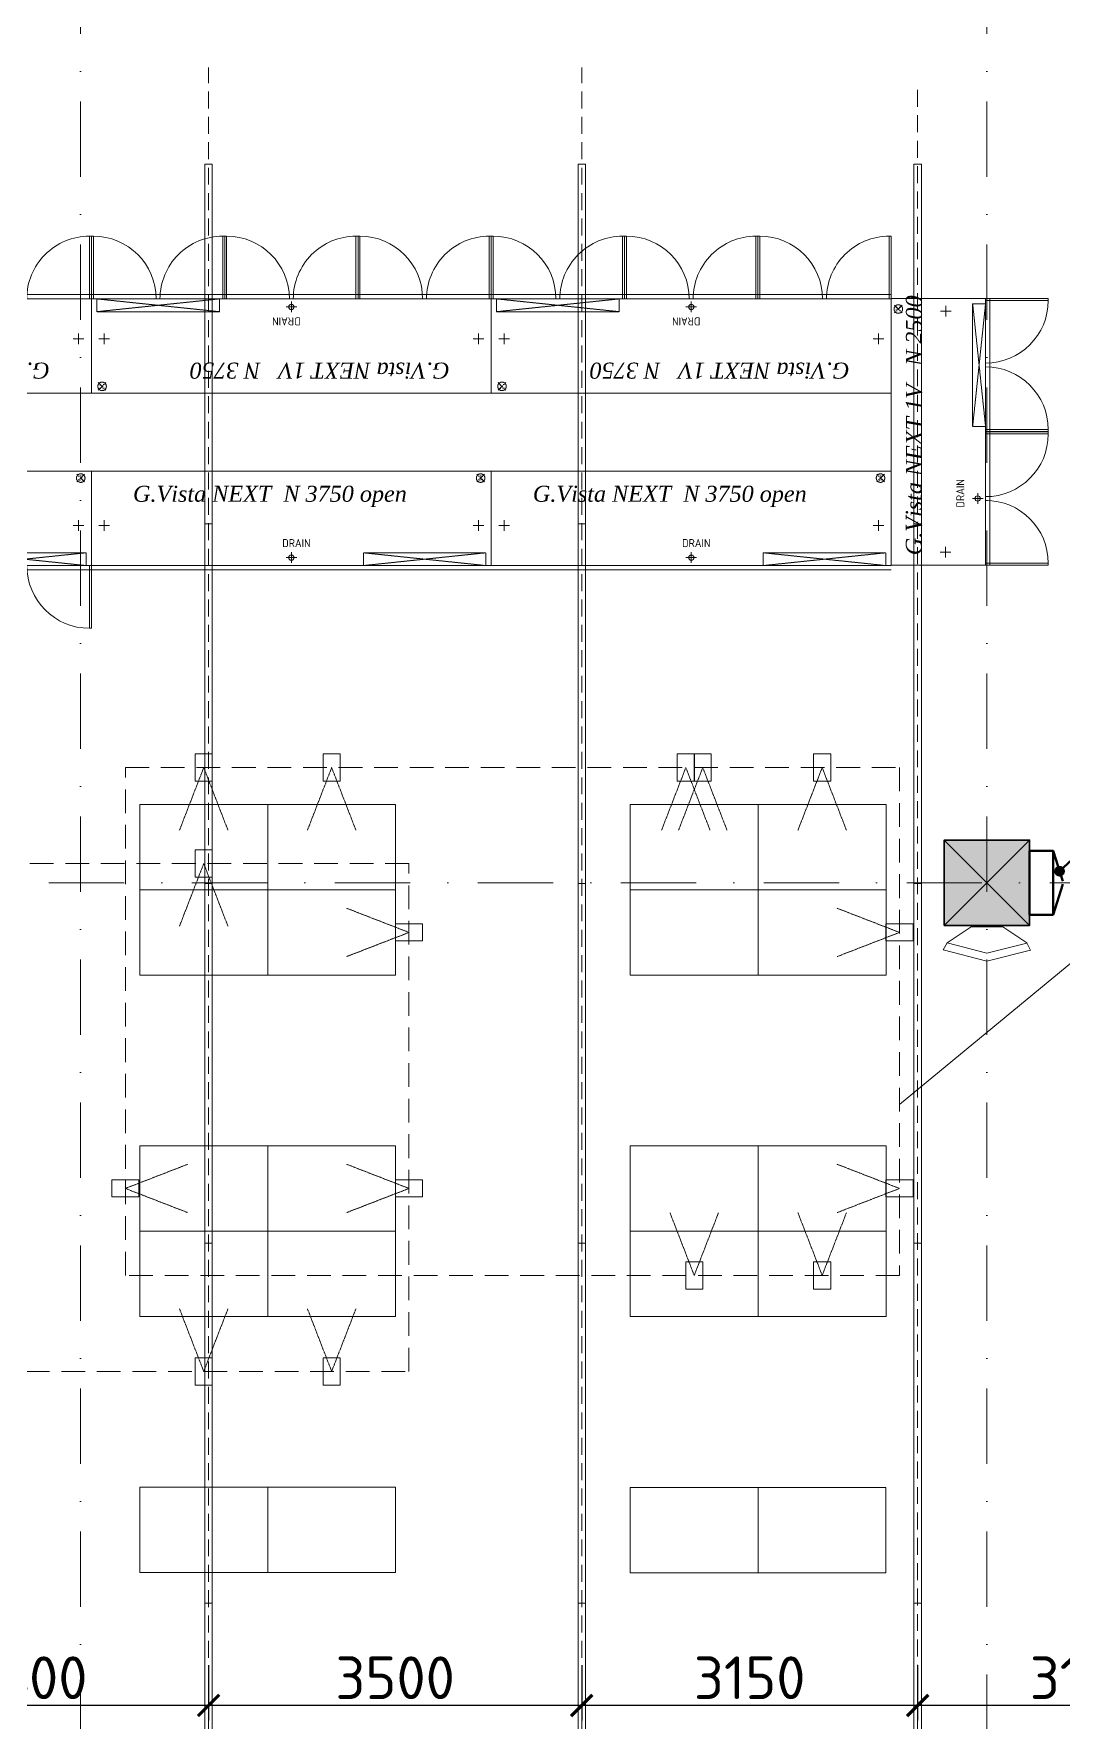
# Model space of a CAD drawing. Header units: millimetres. Extents: x -164867 to 807677, y -316775 to 513985.
# Drawn here: x 263599 to 273254, y 467094 to 482922 of the extents above; entities that cross this region are included whole.
import ezdxf
from ezdxf.enums import TextEntityAlignment as Align

# ---------------------------------------------------------------- set-up
doc = ezdxf.new("R2010")
doc.units = ezdxf.units.MM
for name, pattern in [('ACAD_ISO10W100', [18, 12, -3, 0, -3]), ('CENTER2', [28.575, 19.05, -3.175, 3.175, -3.175]), ('EVENDASH', [0.25, 0.125, -0.125]), ('HIDDEN2', [4.7625, 3.175, -1.5875]), ('TRATTEGGIATA2', [0.375, 0.25, -0.125]), ('А_Штрихпунктирная', [1340.555525, 705.555534, -352.777767, 0, -282.222223])]:
    doc.linetypes.add(name, pattern=pattern)
doc.layers.get('Defpoints').update_dxf_attribs({"color": 140})
for name, color, linetype, lineweight in [('00_asys', 7, 'CENTER2', 13), ('00_kolony', 7, 'Continuous', 35), ('Freon_Alta', 110, 'ACAD_ISO10W100', 13), ('INT_2_Sviesa_SAB_GENERALINIS SALES', 1, 'Continuous', 18), ('INT_2_Sviesa_SAB_PROZEKTORIAI', 1, 'Continuous', 18), ('Santechnika', 122, 'Continuous', 0), ('TECHNO', 7, 'Continuous', 15)]:
    doc.layers.add(name, color=color, linetype=linetype, lineweight=lineweight)
doc.layers.add('00_planas_hatch', color=7, linetype='Continuous', lineweight=0, true_color=0x3c3c3c)
doc.layers.add('ПК', color=7, linetype='Continuous', lineweight=50, true_color=0xde6902)
for name, color, linetype in [('Annotation', 5, 'Continuous'), ('GOP', 10, 'Continuous'), ('QUADRO_ELETTRICO', 8, 'Continuous'), ('SCARICHI', 3, 'Continuous')]:
    doc.layers.add(name, color=color, linetype=linetype)
doc.styles.add('ISOCPEUR', font='isocpeur.ttf')
doc.styles.get("Standard").update_dxf_attribs({"font": 'arial.ttf'})
doc.styles.add('style1', font='arial.ttf', dxfattribs={"height": 2.5})
doc.styles.add('TESTI15', font='romans.shx', dxfattribs={"width": 0.9, "height": 1.5})
doc.dimstyles.new('M50', dxfattribs={"dimtxt": 95, "dimasz": 80, "dimexe": 80, "dimexo": 0, "dimgap": 50, "dimtad": 1, "dimdec": 0, "dimzin": 0, "dimdsep": 46, "dimtxsty": 'Standard', "dimblk": 'OBLIQUE', "dimcen": 80, "dimdle": 80, "dimadec": 0, "dimazin": 0, "dimtfac": 1, "dimtdec": 0, "dimtofl": 0, "dimtmove": 2, "dimatfit": 3, "dimfxl": 1, "dimtolj": 1, "dimtzin": 0, "dimarcsym": 0})
doc.dimstyles.new('SAB_int_200', dxfattribs={"dimtxt": 400, "dimasz": 200, "dimexe": 140, "dimexo": 140, "dimgap": 60, "dimtad": 1, "dimdec": 1, "dimrnd": 5, "dimtxsty": 'ISOCPEUR', "dimblk": 'ARCHTICK', "dimcen": 20, "dimdle": 140, "dimadec": 0, "dimazin": 0, "dimtfac": 1, "dimtdec": 1, "dimtmove": 1, "dimatfit": 2, "dimfxl": 1, "dimtfill": 1, "dimarcsym": 0})

# ---------------------------------------------------------------- blocks, each defined once
blk = doc.blocks.new('A$C5CD444FE')
at = {"layer": 'Freon_Alta', "color": 6, "lineweight": 0, "ltscale": 0.05}
for p, q in [((-0.64, -0.54), (-1.36, -1.26)), ((-0.64, -1.26), (-1.36, -0.54))]:
    blk.add_line(p, q, dxfattribs=at)
at = {"layer": 'Freon_Alta', "color": 6, "lineweight": 0}
blk.add_circle((-1, -0.9), 0.4, dxfattribs=at)
at = {"layer": 'Freon_Alta', "color": 6, "lineweight": 0, "ltscale": 0.05}
blk.add_circle((-1, -0.9), 0.0075, dxfattribs=at)
at = {"layer": 'Freon_Alta', "color": 6, "lineweight": 0, "char_height": 0.2, "attachment_point": 1}
for s, insert, width in [('{\\fArial Narrow|b0|i0|c0|p34;E A}', (-1.16, -0.96), 0.6319), ('{\\fArial Narrow|b0|i0|c0|p34;Fr}', (-1.08, -0.61), 0.0505)]:
    blk.add_mtext(s, dxfattribs=dict(at, insert=insert, width=width))
blk = doc.blocks.new('G.VISTA_N_open_375')
at = {"lineweight": 0}
for p, q in [((3750, -885), (0, -885)), ((3750, -925), (0, -925))]:
    blk.add_line(p, q, dxfattribs=at)
blk.add_lwpolyline([(3750, 0), (0, 0), (0, -885), (3750, -885)], close=True, dxfattribs=at)
at = {"layer": 'QUADRO_ELETTRICO', "linetype": 'TRATTEGGIATA2', "lineweight": 0}
for p, q in [((2550, -765), (3700, -885)), ((3700, -765), (2550, -885)), ((2550, -885), (2550, -765)), ((2550, -765), (3700, -885)), ((3700, -765), (2550, -885)), ((2550, -765), (3700, -765)), ((2550, -885), (2550, -765)), ((3700, -885), (3700, -765)), ((3700, -885), (3700, -765)), ((2550, -885), (3700, -885)), ((2550, -885), (3700, -885))]:
    blk.add_line(p, q, dxfattribs=at)
at = {"layer": 'Santechnika'}
for p, q in [((1875, -760), (1875, -860)), ((1925, -810), (1825, -810))]:
    blk.add_line(p, q, dxfattribs=at)
at = {"layer": 'Santechnika', "lineweight": 0}
blk.add_circle((1875, -810), 25, dxfattribs=at)
at = {"layer": 'SCARICHI', "lineweight": 0}
for p, q in [((120, -460), (120, -560)), ((3630, -460), (3630, -560)), ((170, -510), (70, -510)), ((3580, -510), (3680, -510))]:
    blk.add_line(p, q, dxfattribs=at)
at = {"layer": 'GOP', "color": 3, "lineweight": 0, "xscale": 100, "yscale": 100, "zscale": 100}
blk.add_blockref('A$C5CD444FE', (3750, 25), dxfattribs=at)
at = {"layer": 'Annotation', "color": 1, "insert": (390, -137), "char_height": 150, "width": 2955.71, "attachment_point": 1, "style": 'style1'}
blk.add_mtext('{\\fTimes New Roman|b0|i1|c0|p18;G.Vista NEXT  N 3750 open}', dxfattribs=at)
at = {"layer": 'Santechnika', "style": 'TESTI15', "width": 0.9}
blk.add_text('DRAIN', height=75, dxfattribs=at).set_placement((1922, -674), align=Align.MIDDLE)
blk = doc.blocks.new('G.Vista_Next_N_375')
at = {"lineweight": 0}
for p, q in [((3750, -885), (0, -885)), ((3750, -925), (0, -925)), ((19, -885), (19, -1473)), ((1232, -885), (1232, -1473)), ((1269, -885), (1269, -1473)), ((2482, -885), (2482, -1473)), ((2519, -885), (2519, -1473)), ((3732, -885), (3732, -1473))]:
    blk.add_line(p, q, dxfattribs=at)
blk.add_lwpolyline([(3750, 0), (0, 0), (0, -885), (3750, -885)], close=True, dxfattribs=at)
at = {"linetype": 'ByBlock', "lineweight": 0}
for points in [[(0, -885), (19, -885), (19, -1473), (0, -1473)], [(1250, -885), (1232, -885), (1232, -1473), (1250, -1473)], [(1250, -885), (1269, -885), (1269, -1473), (1250, -1473)], [(2500, -885), (2482, -885), (2482, -1473), (2500, -1473)], [(2500, -885), (2519, -885), (2519, -1473), (2500, -1473)], [(3750, -885), (3732, -885), (3732, -1473), (3750, -1473)]]:
    blk.add_lwpolyline(points, close=True, dxfattribs=at)
at = {"lineweight": 0}
for centre, start, end in [((19, -885), 270, 0), ((1232, -885), 180, 270), ((1269, -885), 270, 0), ((2482, -885), 180, 270), ((2519, -885), 270, 0), ((3732, -885), 180, 270)]:
    blk.add_arc(centre, 588, start, end, dxfattribs=at)
at = {"layer": 'QUADRO_ELETTRICO', "linetype": 'TRATTEGGIATA2', "lineweight": 0}
for p, q in [((2550, -765), (3700, -885)), ((3700, -765), (2550, -885)), ((2550, -885), (2550, -765)), ((2550, -765), (3700, -885)), ((3700, -765), (2550, -885)), ((2550, -765), (3700, -765)), ((2550, -885), (2550, -765)), ((3700, -885), (3700, -765)), ((3700, -885), (3700, -765)), ((2550, -885), (3700, -885)), ((2550, -885), (3700, -885))]:
    blk.add_line(p, q, dxfattribs=at)
at = {"layer": 'Santechnika'}
for p, q in [((1875, -760), (1875, -860)), ((1925, -810), (1825, -810))]:
    blk.add_line(p, q, dxfattribs=at)
at = {"layer": 'Santechnika', "lineweight": 0}
blk.add_circle((1875, -810), 25, dxfattribs=at)
at = {"layer": 'SCARICHI', "lineweight": 0}
for p, q in [((120, -460), (120, -560)), ((3630, -460), (3630, -560)), ((170, -510), (70, -510)), ((3580, -510), (3680, -510))]:
    blk.add_line(p, q, dxfattribs=at)
at = {"layer": 'GOP', "color": 3, "lineweight": 0, "xscale": 100, "yscale": 100, "zscale": 100}
blk.add_blockref('A$C5CD444FE', (3750, 25), dxfattribs=at)
at = {"layer": 'Annotation', "color": 1, "insert": (390, -137), "char_height": 150, "width": 2955.71, "attachment_point": 1, "style": 'style1'}
blk.add_mtext('{\\fTimes New Roman|b0|i1|c0|p18;G.Vista NEXT 1V   N 3750}', dxfattribs=at)
at = {"layer": 'Santechnika', "style": 'TESTI15', "width": 0.9}
blk.add_text('DRAIN', height=75, dxfattribs=at).set_placement((1922, -674), align=Align.MIDDLE)
blk = doc.blocks.new('G.VISTA_NEXT_N_250')
at = {"lineweight": 0}
for points in [[(2500, 0), (0, 0), (0, -885), (2500, -885)], [(0, -925), (2500, -925), (2500, -885), (0, -885)]]:
    blk.add_lwpolyline(points, close=True, dxfattribs=at)
at = {"linetype": 'ByBlock', "lineweight": 0}
for points in [[(0, -885), (18, -885), (18, -1473), (0, -1473)], [(1248, -885), (1229, -885), (1229, -1473), (1248, -1473)], [(1252, -885), (1270, -885), (1270, -1473), (1252, -1473)], [(2500, -885), (2481, -885), (2481, -1473), (2500, -1473)]]:
    blk.add_lwpolyline(points, close=True, dxfattribs=at)
at = {"lineweight": 0}
for centre, start, end in [((18, -885), 270, 359.9989), ((1229, -885), 180.0011, 270), ((1270, -885), 270, 359.9989), ((2481, -885), 180.0011, 270)]:
    blk.add_arc(centre, 588, start, end, dxfattribs=at)
at = {"layer": 'QUADRO_ELETTRICO', "linetype": 'TRATTEGGIATA2', "lineweight": 0}
blk.add_lwpolyline([(1300, -764), (2450, -764), (2450, -885), (1300, -885)], close=True, dxfattribs=at)
for points in [[(1300, -764), (2450, -885)], [(2450, -764), (1300, -885)]]:
    blk.add_lwpolyline(points, dxfattribs=at)
at = {"layer": 'Santechnika'}
for p, q in [((624, -761), (624, -861)), ((674, -811), (574, -811))]:
    blk.add_line(p, q, dxfattribs=at)
at = {"layer": 'Santechnika', "lineweight": 0}
blk.add_circle((624, -811), 25, dxfattribs=at)
at = {"layer": 'SCARICHI', "lineweight": 0}
for p, q in [((120, -460), (120, -560)), ((2380, -462), (2380, -562)), ((170, -510), (70, -510)), ((2330, -511), (2430, -512))]:
    blk.add_line(p, q, dxfattribs=at)
at = {"layer": 'GOP', "color": 3, "lineweight": 0, "xscale": 99.99999999999977, "yscale": 99.99999999999977, "zscale": 99.99999999999977, "rotation": 359.9638671300211}
blk.add_blockref('A$C5CD444FE', (2500, 23), dxfattribs=at)
at = {"layer": 'Annotation', "color": 1, "insert": (92, -137), "char_height": 150, "width": 2955.71, "attachment_point": 1, "rotation": 359.9639, "style": 'style1'}
blk.add_mtext('{\\fTimes New Roman|b0|i1|c0|p18;G.Vista NEXT 1V   N 2500}', dxfattribs=at)
at = {"layer": 'Santechnika', "style": 'TESTI15', "width": 0.9}
blk.add_text('DRAIN', height=75, rotation=359.9639, dxfattribs=at).set_placement((672, -648), align=Align.MIDDLE)
blk = doc.blocks.new('TECHNOLOGIJA Garmatnaya')
at = {"layer": 'TECHNO', "transparency": 33554687}
for points in [[(17555, 16935), (17555, 17735), (18755, 17735), (18755, 16935)], [(18755, 16935), (18755, 17735), (19955, 17735), (19955, 16935)], [(22155, 16935), (22155, 17735), (23355, 17735), (23355, 16935)], [(23355, 16935), (23355, 17735), (24555, 17735), (24555, 16935)], [(17555, 16135), (17555, 16935), (18755, 16935), (18755, 16135)], [(18755, 16135), (18755, 16935), (19955, 16935), (19955, 16135)], [(22155, 16135), (22155, 16935), (23355, 16935), (23355, 16135)], [(23355, 16135), (23355, 16935), (24555, 16935), (24555, 16135)], [(17555, 13735), (17555, 14535), (18755, 14535), (18755, 13735)], [(18755, 13735), (18755, 14535), (19955, 14535), (19955, 13735)], [(22155, 13735), (22155, 14535), (23355, 14535), (23355, 13735)], [(23355, 13735), (23355, 14535), (24555, 14535), (24555, 13735)], [(17555, 12935), (17555, 13735), (18755, 13735), (18755, 12935)], [(18755, 12935), (18755, 13735), (19955, 13735), (19955, 12935)], [(22155, 12935), (22155, 13735), (23355, 13735), (23355, 12935)], [(23355, 12935), (23355, 13735), (24555, 13735), (24555, 12935)], [(18755, 11335), (18755, 10535), (17555, 10535), (17555, 11335)], [(19955, 11335), (19955, 10535), (18755, 10535), (18755, 11335)], [(23353, 11330), (23353, 10530), (22153, 10530), (22153, 11330)], [(24553, 11330), (24553, 10530), (23353, 10530), (23353, 11330)]]:
    blk.add_lwpolyline(points, close=True, dxfattribs=at)
blk.add_lwpolyline([(25089, 16371), (25127, 16436), (25351, 16586), (25649, 16586), (25873, 16436), (25909, 16369), (25500, 16267), (25089, 16371), (25127, 16436), (25500, 16342), (25873, 16435)], dxfattribs=at)
for name, p, rotation in [('G.Vista_Next_N_375', (17102, 21589), 180), ('G.Vista_Next_N_375', (20852, 21589), 180), ('G.Vista_Next_N_375', (24602, 21589), 180), ('G.VISTA_NEXT_N_250', (24602, 19979), 90)]:
    blk.add_blockref(name, p, dxfattribs=dict(at, rotation=rotation))
for name, p in [('G.Vista_Next_N_375', (13352, 20859)), ('G.VISTA_N_open_375', (17102, 20859)), ('G.VISTA_N_open_375', (20852, 20859))]:
    blk.add_blockref(name, p, dxfattribs=at)
blk = doc.blocks.new('_Oblique')
at = {"color": 0, "linetype": 'ByBlock', "lineweight": -2}
blk.add_line((-0.5, -0.5), (0.5, 0.5), dxfattribs=at)
blk = doc.blocks.new('_ArchTick')
at = {"color": 0, "linetype": 'ByBlock', "const_width": 0.15}
blk.add_lwpolyline([(-0.5, -0.5), (0.5, 0.5)], dxfattribs=at)
blk = doc.blocks.new('*D385')
at = {"layer": 'Defpoints', "color": 0, "transparency": 16777216}
for p in [(24850, 9806), (28000, 9806), (24850, 9288)]:
    blk.add_point(p, dxfattribs=at)
at = {"layer": 'INT_2_Sviesa_SAB_GENERALINIS SALES', "color": 0, "lineweight": -2, "transparency": 16777216}
for p, q in [((24850, 9666), (24850, 9148)), ((28000, 9666), (28000, 9148)), ((28140, 9288), (24710, 9288))]:
    blk.add_line(p, q, dxfattribs=at)
at = {"layer": 'INT_2_Sviesa_SAB_GENERALINIS SALES', "color": 0, "lineweight": -2, "transparency": 16777216, "xscale": 200, "yscale": 200, "zscale": 200, "rotation": 180}
blk.add_blockref('_ArchTick', (24850, 9288), dxfattribs=at)
at = {"layer": 'INT_2_Sviesa_SAB_GENERALINIS SALES', "color": 0, "lineweight": -2, "transparency": 16777216, "xscale": 200, "yscale": 200, "zscale": 200}
blk.add_blockref('_ArchTick', (28000, 9288), dxfattribs=at)
at = {"layer": 'INT_2_Sviesa_SAB_GENERALINIS SALES', "color": 0, "transparency": 16777216, "insert": (26425, 9548), "char_height": 400, "attachment_point": 5, "style": 'ISOCPEUR', "bg_fill": 3, "box_fill_scale": 1.1, "bg_fill_color": 256, "bg_fill_true_color": 13158600, "bg_fill_transparency": 0}
blk.add_mtext('3150', dxfattribs=at)
blk = doc.blocks.new('*D386')
at = {"layer": 'Defpoints', "color": 0, "transparency": 16777216}
for p in [(21700, 9806), (24850, 9806), (21700, 9288)]:
    blk.add_point(p, dxfattribs=at)
at = {"layer": 'INT_2_Sviesa_SAB_GENERALINIS SALES', "color": 0, "lineweight": -2, "transparency": 16777216}
for p, q in [((21700, 9666), (21700, 9148)), ((24850, 9666), (24850, 9148)), ((24990, 9288), (21560, 9288))]:
    blk.add_line(p, q, dxfattribs=at)
at = {"layer": 'INT_2_Sviesa_SAB_GENERALINIS SALES', "color": 0, "lineweight": -2, "transparency": 16777216, "xscale": 200, "yscale": 200, "zscale": 200, "rotation": 180}
blk.add_blockref('_ArchTick', (21700, 9288), dxfattribs=at)
at = {"layer": 'INT_2_Sviesa_SAB_GENERALINIS SALES', "color": 0, "lineweight": -2, "transparency": 16777216, "xscale": 200, "yscale": 200, "zscale": 200}
blk.add_blockref('_ArchTick', (24850, 9288), dxfattribs=at)
at = {"layer": 'INT_2_Sviesa_SAB_GENERALINIS SALES', "color": 0, "transparency": 16777216, "insert": (23275, 9548), "char_height": 400, "attachment_point": 5, "style": 'ISOCPEUR', "bg_fill": 3, "box_fill_scale": 1.1, "bg_fill_color": 256, "bg_fill_true_color": 13158600, "bg_fill_transparency": 0}
blk.add_mtext('3150', dxfattribs=at)
blk = doc.blocks.new('*D387')
at = {"layer": 'Defpoints', "color": 0, "transparency": 16777216}
for p in [(18200, 9806), (21700, 9806), (18200, 9288)]:
    blk.add_point(p, dxfattribs=at)
at = {"layer": 'INT_2_Sviesa_SAB_GENERALINIS SALES', "color": 0, "lineweight": -2, "transparency": 16777216}
for p, q in [((18200, 9666), (18200, 9148)), ((21700, 9666), (21700, 9148)), ((21840, 9288), (18060, 9288))]:
    blk.add_line(p, q, dxfattribs=at)
at = {"layer": 'INT_2_Sviesa_SAB_GENERALINIS SALES', "color": 0, "lineweight": -2, "transparency": 16777216, "xscale": 200, "yscale": 200, "zscale": 200, "rotation": 180}
blk.add_blockref('_ArchTick', (18200, 9288), dxfattribs=at)
at = {"layer": 'INT_2_Sviesa_SAB_GENERALINIS SALES', "color": 0, "lineweight": -2, "transparency": 16777216, "xscale": 200, "yscale": 200, "zscale": 200}
blk.add_blockref('_ArchTick', (21700, 9288), dxfattribs=at)
at = {"layer": 'INT_2_Sviesa_SAB_GENERALINIS SALES', "color": 0, "transparency": 16777216, "insert": (19950, 9548), "char_height": 400, "attachment_point": 5, "style": 'ISOCPEUR', "bg_fill": 3, "box_fill_scale": 1.1, "bg_fill_color": 256, "bg_fill_true_color": 13158600, "bg_fill_transparency": 0}
blk.add_mtext('3500', dxfattribs=at)
blk = doc.blocks.new('*D388')
at = {"layer": 'Defpoints', "color": 0, "transparency": 16777216}
for p in [(14800, 9806), (18200, 9806), (14800, 9288)]:
    blk.add_point(p, dxfattribs=at)
at = {"layer": 'INT_2_Sviesa_SAB_GENERALINIS SALES', "color": 0, "lineweight": -2, "transparency": 16777216}
for p, q in [((14800, 9666), (14800, 9148)), ((18200, 9666), (18200, 9148)), ((18340, 9288), (14660, 9288))]:
    blk.add_line(p, q, dxfattribs=at)
at = {"layer": 'INT_2_Sviesa_SAB_GENERALINIS SALES', "color": 0, "lineweight": -2, "transparency": 16777216, "xscale": 200, "yscale": 200, "zscale": 200, "rotation": 180}
blk.add_blockref('_ArchTick', (14800, 9288), dxfattribs=at)
at = {"layer": 'INT_2_Sviesa_SAB_GENERALINIS SALES', "color": 0, "lineweight": -2, "transparency": 16777216, "xscale": 200, "yscale": 200, "zscale": 200}
blk.add_blockref('_ArchTick', (18200, 9288), dxfattribs=at)
at = {"layer": 'INT_2_Sviesa_SAB_GENERALINIS SALES', "color": 0, "transparency": 16777216, "insert": (16500, 9548), "char_height": 400, "attachment_point": 5, "style": 'ISOCPEUR', "bg_fill": 3, "box_fill_scale": 1.1, "bg_fill_color": 256, "bg_fill_true_color": 13158600, "bg_fill_transparency": 0}
blk.add_mtext('3400', dxfattribs=at)
blk = doc.blocks.new('Sviestuvas 3372mm')
at = {"transparency": 33554687}
blk.add_lwpolyline([(-1686, -35), (1686, -35), (1686, 35), (-1686, 35)], close=True, dxfattribs=at)
blk = doc.blocks.new('Sviestuvas prozektorius')
at = {"linetype": 'EVENDASH', "lineweight": 0, "ltscale": 2.5, "transparency": 33554687}
blk.add_lwpolyline([(-586, 227), (0, 0), (-586, -227)], dxfattribs=at)
at = {"transparency": 33554687}
blk.add_lwpolyline([(-128, -80), (-128, 80), (128, 80), (128, -80)], close=True, dxfattribs=at)
blk = doc.blocks.new('*U287')
at = {"layer": 'INT_2_Sviesa_SAB_PROZEKTORIAI', "linetype": 'HIDDEN2', "ltscale": 80, "transparency": 33554687, "xscale": -1, "rotation": 270}
blk.add_blockref('Sviestuvas prozektorius', (0, 229), dxfattribs=at)
blk = doc.blocks.new('PROZEKTORIAI Garmatnaya')
at = {"layer": 'INT_2_Sviesa_SAB_PROZEKTORIAI', "ltscale": 80, "transparency": 33554687, "elevation": 0}
blk.add_lwpolyline([(29734, 19091), (24680, 14923)], dxfattribs=at)
at = {"layer": 'INT_2_Sviesa_SAB_PROZEKTORIAI', "linetype": 'HIDDEN2', "ltscale": 70, "transparency": 33554687}
for points in [[(17420, 18080), (24680, 18080), (24680, 13320), (17420, 13320)], [(12820, 12420), (20080, 12420), (20080, 17180), (12820, 17180)]]:
    blk.add_lwpolyline(points, close=True, dxfattribs=at)
at = {"layer": 'INT_2_Sviesa_SAB_PROZEKTORIAI', "color": 0, "linetype": 'ByBlock', "lineweight": -2, "transparency": 16777216, "xscale": -1}
for p in [(18155, 17851), (19355, 17851), (22676, 17851), (22835, 17851), (23955, 17851), (18155, 16951)]:
    blk.add_blockref('*U287', p, dxfattribs=at)
at = {"layer": 'INT_2_Sviesa_SAB_PROZEKTORIAI', "color": 0, "linetype": 'ByBlock', "lineweight": -2, "transparency": 16777216}
for p, rotation in [((19851, 16535), 270), ((24451, 16535), 270), ((19851, 14135), 270), ((24451, 14135), 270), ((22755, 13549), 180), ((23955, 13549), 180), ((18155, 12649), 180), ((19355, 12649), 180)]:
    blk.add_blockref('*U287', p, dxfattribs=dict(at, rotation=rotation))
at = {"layer": 'INT_2_Sviesa_SAB_PROZEKTORIAI', "color": 0, "linetype": 'ByBlock', "lineweight": -2, "transparency": 16777216, "xscale": -1.000000000000001, "rotation": 90}
blk.add_blockref('*U287', (17649, 14135), dxfattribs=at)
blk = doc.blocks.new('kolona 800x800')
at = {"layer": '00_planas_hatch', "transparency": 33554687}
h = blk.add_hatch(color=256, dxfattribs=at)
h.dxf.hatch_style = 1
h.paths.add_polyline_path([(-400, -400), (400, -400), (400, 400), (-400, 400)])
at = {"layer": '00_kolony', "color": 0, "transparency": 33554687}
blk.add_lwpolyline([(-400, -400), (400, -400), (400, 400), (-400, 400)], close=True, dxfattribs=at)
at = {"layer": 'Defpoints', "transparency": 33554687}
for points in [[(-400, 400), (400, -400)], [(400, 400), (-400, -400)]]:
    blk.add_lwpolyline(points, dxfattribs=at)
blk = doc.blocks.new('OSI Garmatnaya')
at = {"layer": '00_asys', "linetype": 'А_Штрихпунктирная', "transparency": 33554687}
for points in [[(17000, 55159.77), (17000, -4664.1)], [(25500, 55159.77), (25500, -4664.1)], [(-6087.31, 17000), (59815.7, 17000)]]:
    blk.add_lwpolyline(points, dxfattribs=at)
at = {"layer": '00_kolony', "transparency": 33554669}
blk.add_blockref('kolona 800x800', (25500, 17000), dxfattribs=at)
blk = doc.blocks.new('PK Garmatnaya')
at = {"layer": 'ПК', "transparency": 33554687}
for p, q in [((26120, 17300), (26211, 17014)), ((26120, 16700), (26211, 16986))]:
    blk.add_line(p, q, dxfattribs=at)
blk.add_lwpolyline([(25900, 17300), (25900, 16700), (26120, 16700), (26120, 17300)], close=True, dxfattribs=at)
blk.add_leader([(26181, 17109), (26683, 17573)], dimstyle='M50', override={"dimasz": 100, "dimtad": 0, "dimldrblk": 'Dot'}, dxfattribs=at)
blk = doc.blocks.new('GEN SVIESTUVAI Garmatnaya')
at = {"layer": 'INT_2_Sviesa_SAB_GENERALINIS SALES', "transparency": 33554687, "rotation": 90}
for p in [(18200, 22050.5), (21700, 22050.5), (24850, 22050.5), (18200, 18678.5), (21700, 18678.5), (24850, 18678.5), (18200, 15306.5), (21700, 15306.5), (24850, 15306.5), (18200, 11934.5), (21700, 11934.5), (24850, 11934.5)]:
    blk.add_blockref('Sviestuvas 3372mm', p, dxfattribs=at)
at = {"layer": 'INT_2_Sviesa_SAB_GENERALINIS SALES', "transparency": 33554687}
dim = blk.add_linear_dim(base=(24850, 9287.5), p1=(28000, 9806.02), p2=(24850, 9806.02), angle=180, dimstyle='SAB_int_200', dxfattribs=at)
dim.commit()
dim.dimension.update_dxf_attribs({"geometry": '*D385', "text_midpoint": (26425, 9547.5)})
dim = blk.add_linear_dim(base=(21700, 9287.5), p1=(24850, 9806.02), p2=(21700, 9806.02), angle=180, dimstyle='SAB_int_200', dxfattribs=at)
dim.commit()
dim.dimension.update_dxf_attribs({"geometry": '*D386', "text_midpoint": (23275, 9547.5)})
at = {"layer": 'INT_2_Sviesa_SAB_GENERALINIS SALES', "linetype": 'HIDDEN2', "lineweight": 13, "ltscale": 50, "transparency": 33554687}
blk.add_line((24850, 24432.9), (24850, 3304.5), dxfattribs=at)
at = {"layer": 'INT_2_Sviesa_SAB_GENERALINIS SALES', "transparency": 33554687, "rotation": 90}
blk.add_blockref('Sviestuvas 3372mm', (24850, 8562.5), dxfattribs=at)
at = {"layer": 'INT_2_Sviesa_SAB_GENERALINIS SALES', "transparency": 33554687}
dim = blk.add_linear_dim(base=(18200, 9287.5), p1=(21700, 9806.02), p2=(18200, 9806.02), angle=180, dimstyle='SAB_int_200', dxfattribs=at)
dim.commit()
dim.dimension.update_dxf_attribs({"geometry": '*D387', "text_midpoint": (19950, 9547.5)})
at = {"layer": 'INT_2_Sviesa_SAB_GENERALINIS SALES', "linetype": 'HIDDEN2', "lineweight": 13, "ltscale": 50, "transparency": 33554687}
blk.add_line((21700, 3304.5), (21700, 24644.28), dxfattribs=at)
at = {"layer": 'INT_2_Sviesa_SAB_GENERALINIS SALES', "transparency": 33554687, "rotation": 90}
blk.add_blockref('Sviestuvas 3372mm', (21700, 8562.5), dxfattribs=at)
at = {"layer": 'INT_2_Sviesa_SAB_GENERALINIS SALES', "transparency": 33554687}
dim = blk.add_linear_dim(base=(14800, 9287.5), p1=(18200, 9806.02), p2=(14800, 9806.02), angle=180, dimstyle='SAB_int_200', dxfattribs=at)
dim.commit()
dim.dimension.update_dxf_attribs({"geometry": '*D388', "text_midpoint": (16500, 9547.5)})
at = {"layer": 'INT_2_Sviesa_SAB_GENERALINIS SALES', "linetype": 'HIDDEN2', "lineweight": 13, "ltscale": 50, "transparency": 33554687}
blk.add_line((18200, 3304.5), (18200, 24644.28), dxfattribs=at)
at = {"layer": 'INT_2_Sviesa_SAB_GENERALINIS SALES', "transparency": 33554687, "rotation": 90}
blk.add_blockref('Sviestuvas 3372mm', (18200, 8562.5), dxfattribs=at)

msp = doc.modelspace()

# ---------------------------------------------------------------- block references
at = {"layer": 'TECHNO', "transparency": 33554687}
msp.add_blockref('TECHNOLOGIJA Garmatnaya', (247038.21, 457962.73), dxfattribs=at)
at = {"layer": 'ПК', "transparency": 33554687}
msp.add_blockref('PK Garmatnaya', (247038.21, 457962.73), dxfattribs=at)

# ---------------------------------------------------------------- next in the draw order: block references
at = {"layer": 'INT_2_Sviesa_SAB_GENERALINIS SALES', "linetype": 'CENTER2', "lineweight": 25, "ltscale": 200, "transparency": 33554687}
msp.add_blockref('GEN SVIESTUVAI Garmatnaya', (247038.21, 457962.73), dxfattribs=at)

# ---------------------------------------------------------------- next in the draw order: block references
at = {"layer": 'INT_2_Sviesa_SAB_PROZEKTORIAI', "transparency": 33554687}
msp.add_blockref('PROZEKTORIAI Garmatnaya', (247038.21, 457962.73), dxfattribs=at)

# ---------------------------------------------------------------- next in the draw order: block references
at = {"layer": '00_asys', "linetype": 'CENTER2', "lineweight": 25, "ltscale": 200, "transparency": 33554687}
msp.add_blockref('OSI Garmatnaya', (247038.21, 457962.73), dxfattribs=at)

doc.saveas('drawing.dxf')
